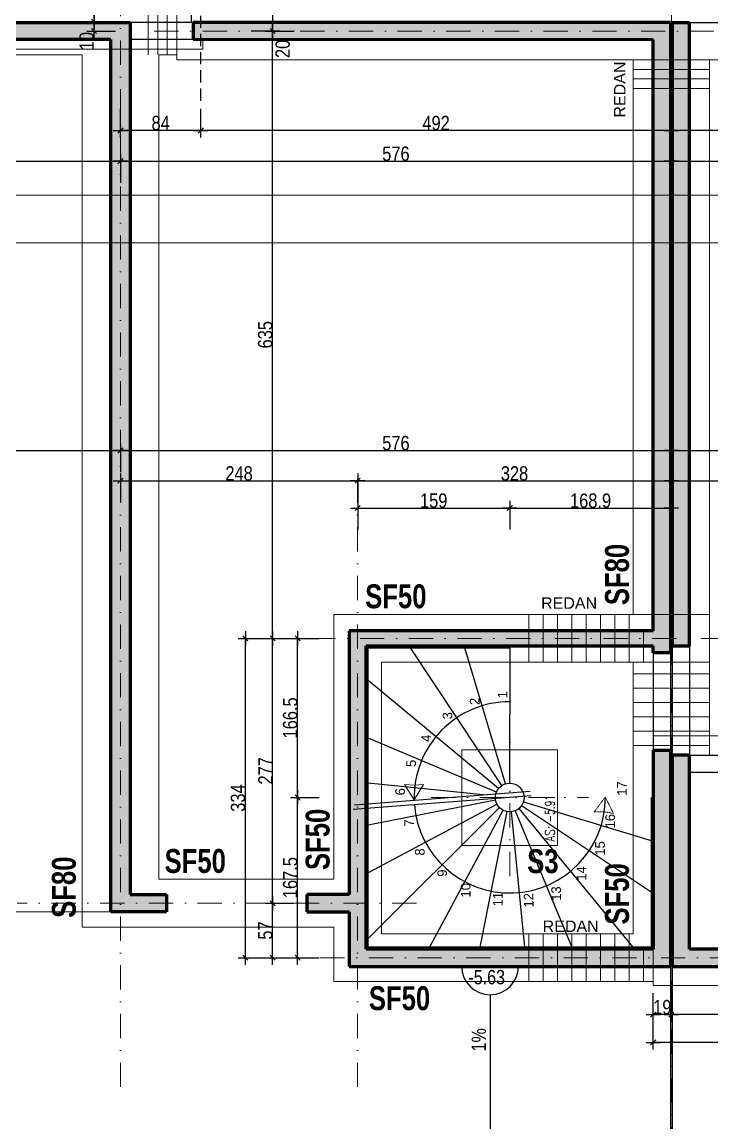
# Model space of a CAD drawing. Header units: centimetres. Extents: x 28113 to 82487, y -42944 to -12804.
# Drawn here: x 30176 to 30898, y -40167 to -39017 of the extents above; entities that cross this region are included whole.
import ezdxf
from ezdxf.enums import TextEntityAlignment as Align

# ---------------------------------------------------------------- set-up
doc = ezdxf.new("R2010")
doc.units = ezdxf.units.CM
doc.header["$LTSCALE"] = 0.5
for name, pattern in [('CACHEX2', [19.05, 12.7, -6.35]), ('Style de ligne -16', [0.192476, 0.123031, -0.069444]), ('TIRETPTX2', [50.8, 25.4, -12.7, 0, -12.7])]:
    doc.linetypes.add(name, pattern=pattern)
doc.layers.get('0').update_dxf_attribs({"linetype": 'CONTINUOUS'})
doc.layers.get('DEFPOINTS').update_dxf_attribs({"linetype": 'CONTINUOUS'})
for name, color, linetype, lineweight in [('01_Cad_1_', 5, 'CONTINUOUS', 9), ('01_murs_coup', 5, 'CONTINUOUS', 60), ('01_sem', 42, 'CONTINUOUS', 15), ('01_tram_axes', 2, 'TIRETPTX2', 9)]:
    doc.layers.add(name, color=color, linetype=linetype, lineweight=lineweight)
for name, color, linetype in [('01_cote_gen', 4, 'CONTINUOUS'), ('01_linteaux', 2, 'CONTINUOUS'), ('01_murs_sup', 2, 'CACHEX2'), ('01_poch_murs', 253, 'CONTINUOUS'), ('01_texte', 230, 'CONTINUOUS'), ('AA_COTES', 2, 'CONTINUOUS')]:
    doc.layers.add(name, color=color, linetype=linetype)
doc.styles.add('ARIAL', font='arial.ttf')
doc.styles.add('Century Gothic', font='GOTHIC.TTF')
doc.styles.add('impact', font='impact.ttf')
doc.styles.add('MATTE_TXT', font='arial.ttf')
doc.styles.add('SIMPLEX1', font='SIMPLEX.shx', dxfattribs={"width": 0.8, "height": 10})
doc.styles.add('STYLE2', font='ARIALN.TTF')
doc.dimstyles.new('JB50', dxfattribs={"dimscale": 0.1, "dimtxt": 150, "dimasz": 15, "dimexe": 0.1, "dimexo": 0.1, "dimgap": 0.09, "dimtad": 1, "dimdec": 1, "dimdsep": 46, "dimtxsty": 'STYLE2', "dimblk1": 'BOND_G', "dimblk2": 'BOND_D', "dimsah": 1, "dimcen": 1.5, "dimdle": 0.01, "dimse1": 1, "dimse2": 1, "dimclrd": 4, "dimclre": 2, "dimclrt": 6, "dimazin": 2, "dimtfac": 2.333333, "dimtdec": 1, "dimtix": 1, "dimtmove": 2, "dimatfit": 3, "dimldrblk": 'BOND_G', "dimfxl": 1, "dimtolj": 1, "dimtzin": 0, "dimarcsym": 0})

# ---------------------------------------------------------------- blocks, each defined once
blk = doc.blocks.new('Groupe-141-1')
at = {"color": 7, "linetype": 'Style de ligne -16', "lineweight": 13}
for p, q in [((14120.1, -46468.9), (14103, -46460.5)), ((14103, -46460.5), (14104.8, -46470.4)), ((14105, -46480.4), (14104.8, -46470.4)), ((14120.1, -46468.9), (14105, -46480.4))]:
    blk.add_line(p, q, dxfattribs=at)
blk = doc.blocks.new('Groupe-142-1')
at = {"color": 7, "linetype": 'Continuous', "lineweight": 13}
for p, q in [((14080, -46273.1), (14094, -46260.3)), ((14094, -46260.3), (14095.1, -46270.2)), ((14080, -46273.1), (14097.7, -46279.8)), ((14097.7, -46279.8), (14095.1, -46270.2))]:
    blk.add_line(p, q, dxfattribs=at)
blk = doc.blocks.new('BOND_G')
at = {"layer": 'AA_COTES', "color": 0}
for p, q in [((0, -5), (0, 15)), ((5, 0), (-5, 0)), ((1.77, 1.77), (-1.77, -1.77))]:
    blk.add_line(p, q, dxfattribs=at)
blk = doc.blocks.new('BOND_D')
at = {"layer": 'AA_COTES', "color": 0}
for p, q in [((5, 0), (-5, 0)), ((-1.77, -1.77), (1.77, 1.77)), ((0, 5), (0, -15))]:
    blk.add_line(p, q, dxfattribs=at)
blk = doc.blocks.new('*D3818')
at = {"layer": '01_cote_gen', "color": 4, "lineweight": -2, "ltscale": 2, "transparency": 16777216}
blk.add_line((30438.3, -39008.1), (30438.3, -39025.1), dxfattribs=at)
at = {"layer": 'DEFPOINTS', "color": 0, "ltscale": 2}
for p in [(30427.1, -39006.6), (30427.1, -39026.6), (30438.3, -39026.6)]:
    blk.add_point(p, dxfattribs=at)
at = {"layer": '01_cote_gen', "color": 4, "lineweight": -2, "ltscale": 2, "transparency": 16777216, "xscale": 1.5, "yscale": 1.5, "zscale": 1.5}
for name, p, rotation in [('BOND_G', (30438.3, -39006.6), 90), ('BOND_D', (30438.3, -39026.6), 270)]:
    blk.add_blockref(name, p, dxfattribs=dict(at, rotation=rotation))
at = {"layer": '01_cote_gen', "color": 6, "ltscale": 2, "transparency": 16777216, "insert": (30448.8, -39045.2), "char_height": 15, "attachment_point": 5, "rotation": 90, "style": 'STYLE2'}
blk.add_mtext('\\A1;20', dxfattribs=at)
blk = doc.blocks.new('*D4001')
at = {"layer": '01_cote_gen', "color": 4, "lineweight": -2, "ltscale": 2, "transparency": 16777216}
blk.add_line((29440.7, -39162.6), (30277.7, -39162.6), dxfattribs=at)
at = {"layer": 'DEFPOINTS', "color": 0, "ltscale": 2}
for p in [(29439.2, -39143.3), (30279.2, -39143.3), (30279.2, -39162.6)]:
    blk.add_point(p, dxfattribs=at)
at = {"layer": '01_cote_gen', "color": 4, "lineweight": -2, "ltscale": 2, "transparency": 16777216, "xscale": 1.5, "yscale": 1.5, "zscale": 1.5, "rotation": 180}
blk.add_blockref('BOND_G', (29439.2, -39162.6), dxfattribs=at)
at = {"layer": '01_cote_gen', "color": 4, "lineweight": -2, "ltscale": 2, "transparency": 16777216, "xscale": 1.5, "yscale": 1.5, "zscale": 1.5}
blk.add_blockref('BOND_D', (30279.2, -39162.6), dxfattribs=at)
at = {"layer": '01_cote_gen', "color": 6, "ltscale": 2, "transparency": 16777216, "insert": (29859.2, -39154.9), "char_height": 15, "attachment_point": 5, "style": 'STYLE2'}
blk.add_mtext('\\A1;840', dxfattribs=at)
blk = doc.blocks.new('*D4002')
at = {"layer": '01_cote_gen', "color": 4, "lineweight": -2, "ltscale": 2, "transparency": 16777216}
blk.add_line((30280.7, -39162.6), (30853.7, -39162.6), dxfattribs=at)
at = {"layer": 'DEFPOINTS', "color": 0, "ltscale": 2}
for p in [(30279.2, -39143.3), (30855.2, -39162.6), (30855.2, -39162.6)]:
    blk.add_point(p, dxfattribs=at)
at = {"layer": '01_cote_gen', "color": 4, "lineweight": -2, "ltscale": 2, "transparency": 16777216, "xscale": 1.5, "yscale": 1.5, "zscale": 1.5, "rotation": 180}
blk.add_blockref('BOND_G', (30279.2, -39162.6), dxfattribs=at)
at = {"layer": '01_cote_gen', "color": 4, "lineweight": -2, "ltscale": 2, "transparency": 16777216, "xscale": 1.5, "yscale": 1.5, "zscale": 1.5}
blk.add_blockref('BOND_D', (30855.2, -39162.6), dxfattribs=at)
at = {"layer": '01_cote_gen', "color": 6, "ltscale": 2, "transparency": 16777216, "insert": (30567.2, -39154.9), "char_height": 15, "attachment_point": 5, "style": 'STYLE2'}
blk.add_mtext('\\A1;576', dxfattribs=at)
blk = doc.blocks.new('*D4003')
at = {"layer": '01_cote_gen', "color": 4, "lineweight": -2, "ltscale": 2, "transparency": 16777216}
blk.add_line((30856.7, -39162.6), (31191.7, -39162.6), dxfattribs=at)
at = {"layer": 'DEFPOINTS', "color": 0, "ltscale": 2}
for p in [(31193.2, -39162.6), (31193.2, -39176.5), (30855.2, -39185.1)]:
    blk.add_point(p, dxfattribs=at)
at = {"layer": '01_cote_gen', "color": 4, "lineweight": -2, "ltscale": 2, "transparency": 16777216, "xscale": 1.5, "yscale": 1.5, "zscale": 1.5, "rotation": 180}
blk.add_blockref('BOND_G', (30855.2, -39162.6), dxfattribs=at)
at = {"layer": '01_cote_gen', "color": 4, "lineweight": -2, "ltscale": 2, "transparency": 16777216, "xscale": 1.5, "yscale": 1.5, "zscale": 1.5}
blk.add_blockref('BOND_D', (31193.2, -39162.6), dxfattribs=at)
at = {"layer": '01_cote_gen', "color": 6, "ltscale": 2, "transparency": 16777216, "insert": (31024.2, -39154.9), "char_height": 15, "attachment_point": 5, "style": 'STYLE2'}
blk.add_mtext('\\A1;338', dxfattribs=at)
blk = doc.blocks.new('*D4006')
at = {"layer": '01_cote_gen', "color": 4, "lineweight": -2, "ltscale": 2, "transparency": 16777216}
blk.add_line((31014.7, -39130.5), (30856.7, -39130.5), dxfattribs=at)
at = {"layer": 'DEFPOINTS', "color": 0, "ltscale": 2}
for p in [(30855.2, -38958.5), (31016.2, -39099.4), (30855.2, -39130.5)]:
    blk.add_point(p, dxfattribs=at)
at = {"layer": '01_cote_gen', "color": 4, "lineweight": -2, "ltscale": 2, "transparency": 16777216, "xscale": 1.5, "yscale": 1.5, "zscale": 1.5, "rotation": 180}
blk.add_blockref('BOND_D', (30855.2, -39130.5), dxfattribs=at)
at = {"layer": '01_cote_gen', "color": 4, "lineweight": -2, "ltscale": 2, "transparency": 16777216, "xscale": 1.5, "yscale": 1.5, "zscale": 1.5}
blk.add_blockref('BOND_G', (31016.2, -39130.5), dxfattribs=at)
at = {"layer": '01_cote_gen', "color": 6, "ltscale": 2, "transparency": 16777216, "insert": (30935.7, -39122.8), "char_height": 15, "attachment_point": 5, "style": 'STYLE2'}
blk.add_mtext('\\A1;161', dxfattribs=at)
blk = doc.blocks.new('*D4008')
at = {"layer": '01_cote_gen', "color": 4, "lineweight": -2, "ltscale": 2, "transparency": 16777216}
blk.add_line((30853.7, -39130.5), (30364.7, -39130.5), dxfattribs=at)
at = {"layer": 'DEFPOINTS', "color": 0, "ltscale": 2}
for p in [(30855.2, -38949.5), (30363.2, -39099.4), (30363.2, -39130.5)]:
    blk.add_point(p, dxfattribs=at)
at = {"layer": '01_cote_gen', "color": 4, "lineweight": -2, "ltscale": 2, "transparency": 16777216, "xscale": 1.5, "yscale": 1.5, "zscale": 1.5, "rotation": 180}
blk.add_blockref('BOND_D', (30363.2, -39130.5), dxfattribs=at)
at = {"layer": '01_cote_gen', "color": 4, "lineweight": -2, "ltscale": 2, "transparency": 16777216, "xscale": 1.5, "yscale": 1.5, "zscale": 1.5}
blk.add_blockref('BOND_G', (30855.2, -39130.5), dxfattribs=at)
at = {"layer": '01_cote_gen', "color": 6, "ltscale": 2, "transparency": 16777216, "insert": (30609.2, -39122.8), "char_height": 15, "attachment_point": 5, "style": 'STYLE2'}
blk.add_mtext('\\A1;492', dxfattribs=at)
blk = doc.blocks.new('*D4009')
at = {"layer": '01_cote_gen', "color": 4, "lineweight": -2, "ltscale": 2, "transparency": 16777216}
blk.add_line((30361.7, -39130.5), (30280.7, -39130.5), dxfattribs=at)
at = {"layer": 'DEFPOINTS', "color": 0, "ltscale": 2}
for p in [(30279.2, -39099.4), (30363.2, -39099.4), (30279.2, -39130.5)]:
    blk.add_point(p, dxfattribs=at)
at = {"layer": '01_cote_gen', "color": 4, "lineweight": -2, "ltscale": 2, "transparency": 16777216, "xscale": 1.5, "yscale": 1.5, "zscale": 1.5, "rotation": 180}
blk.add_blockref('BOND_D', (30279.2, -39130.5), dxfattribs=at)
at = {"layer": '01_cote_gen', "color": 4, "lineweight": -2, "ltscale": 2, "transparency": 16777216, "xscale": 1.5, "yscale": 1.5, "zscale": 1.5}
blk.add_blockref('BOND_G', (30363.2, -39130.5), dxfattribs=at)
at = {"layer": '01_cote_gen', "color": 6, "ltscale": 2, "transparency": 16777216, "insert": (30321.2, -39122.8), "char_height": 15, "attachment_point": 5, "style": 'STYLE2'}
blk.add_mtext('\\A1;84', dxfattribs=at)
blk = doc.blocks.new('*D4016')
at = {"layer": '01_cote_gen', "color": 4, "lineweight": -2, "ltscale": 2, "transparency": 16777216}
blk.add_line((30000.7, -39465.2), (30277.7, -39465.2), dxfattribs=at)
at = {"layer": 'DEFPOINTS', "color": 0, "ltscale": 2}
for p in [(30279.2, -39465.2), (29999.2, -39488.3), (30279.2, -39505.7)]:
    blk.add_point(p, dxfattribs=at)
at = {"layer": '01_cote_gen', "color": 4, "lineweight": -2, "ltscale": 2, "transparency": 16777216, "xscale": 1.5, "yscale": 1.5, "zscale": 1.5, "rotation": 180}
blk.add_blockref('BOND_G', (29999.2, -39465.2), dxfattribs=at)
at = {"layer": '01_cote_gen', "color": 4, "lineweight": -2, "ltscale": 2, "transparency": 16777216, "xscale": 1.5, "yscale": 1.5, "zscale": 1.5}
blk.add_blockref('BOND_D', (30279.2, -39465.2), dxfattribs=at)
at = {"layer": '01_cote_gen', "color": 6, "ltscale": 2, "transparency": 16777216, "insert": (30139.2, -39457.5), "char_height": 15, "attachment_point": 5, "style": 'STYLE2'}
blk.add_mtext('\\A1;280', dxfattribs=at)
blk = doc.blocks.new('*D4017')
at = {"layer": '01_cote_gen', "color": 4, "lineweight": -2, "ltscale": 2, "transparency": 16777216}
blk.add_line((30280.7, -39465.2), (30853.7, -39465.2), dxfattribs=at)
at = {"layer": 'DEFPOINTS', "color": 0, "ltscale": 2}
for p in [(30855.2, -38953), (30855.2, -39465.2), (30279.2, -39505.7)]:
    blk.add_point(p, dxfattribs=at)
at = {"layer": '01_cote_gen', "color": 4, "lineweight": -2, "ltscale": 2, "transparency": 16777216, "xscale": 1.5, "yscale": 1.5, "zscale": 1.5, "rotation": 180}
blk.add_blockref('BOND_G', (30279.2, -39465.2), dxfattribs=at)
at = {"layer": '01_cote_gen', "color": 4, "lineweight": -2, "ltscale": 2, "transparency": 16777216, "xscale": 1.5, "yscale": 1.5, "zscale": 1.5}
blk.add_blockref('BOND_D', (30855.2, -39465.2), dxfattribs=at)
at = {"layer": '01_cote_gen', "color": 6, "ltscale": 2, "transparency": 16777216, "insert": (30567.2, -39457.5), "char_height": 15, "attachment_point": 5, "style": 'STYLE2'}
blk.add_mtext('\\A1;576', dxfattribs=at)
blk = doc.blocks.new('*D4018')
at = {"layer": '01_cote_gen', "color": 4, "lineweight": -2, "ltscale": 2, "transparency": 16777216}
blk.add_line((30280.7, -39496.8), (30525.7, -39496.8), dxfattribs=at)
at = {"layer": 'DEFPOINTS', "color": 0, "ltscale": 2}
for p in [(30527.2, -39496.8), (30279.2, -39500.3), (30527.2, -39500.3)]:
    blk.add_point(p, dxfattribs=at)
at = {"layer": '01_cote_gen', "color": 4, "lineweight": -2, "ltscale": 2, "transparency": 16777216, "xscale": 1.5, "yscale": 1.5, "zscale": 1.5, "rotation": 180}
blk.add_blockref('BOND_G', (30279.2, -39496.8), dxfattribs=at)
at = {"layer": '01_cote_gen', "color": 4, "lineweight": -2, "ltscale": 2, "transparency": 16777216, "xscale": 1.5, "yscale": 1.5, "zscale": 1.5}
blk.add_blockref('BOND_D', (30527.2, -39496.8), dxfattribs=at)
at = {"layer": '01_cote_gen', "color": 6, "ltscale": 2, "transparency": 16777216, "insert": (30403.2, -39489.2), "char_height": 15, "attachment_point": 5, "style": 'STYLE2'}
blk.add_mtext('\\A1;248', dxfattribs=at)
blk = doc.blocks.new('*D4019')
at = {"layer": '01_cote_gen', "color": 4, "lineweight": -2, "ltscale": 2, "transparency": 16777216}
blk.add_line((30528.7, -39496.8), (30853.7, -39496.8), dxfattribs=at)
at = {"layer": 'DEFPOINTS', "color": 0, "ltscale": 2}
for p in [(30855.2, -38955.1), (30855.2, -39496.8), (30527.2, -39510.8)]:
    blk.add_point(p, dxfattribs=at)
at = {"layer": '01_cote_gen', "color": 4, "lineweight": -2, "ltscale": 2, "transparency": 16777216, "xscale": 1.5, "yscale": 1.5, "zscale": 1.5, "rotation": 180}
blk.add_blockref('BOND_G', (30527.2, -39496.8), dxfattribs=at)
at = {"layer": '01_cote_gen', "color": 4, "lineweight": -2, "ltscale": 2, "transparency": 16777216, "xscale": 1.5, "yscale": 1.5, "zscale": 1.5}
blk.add_blockref('BOND_D', (30855.2, -39496.8), dxfattribs=at)
at = {"layer": '01_cote_gen', "color": 6, "ltscale": 2, "transparency": 16777216, "insert": (30691.2, -39489.2), "char_height": 15, "attachment_point": 5, "style": 'STYLE2'}
blk.add_mtext('\\A1;328', dxfattribs=at)
blk = doc.blocks.new('*D4020')
at = {"layer": '01_cote_gen', "color": 4, "lineweight": -2, "ltscale": 2, "transparency": 16777216}
blk.add_line((30856.7, -39465.2), (31191.7, -39465.2), dxfattribs=at)
at = {"layer": 'DEFPOINTS', "color": 0, "ltscale": 2}
for p in [(30855.2, -38961.5), (31193.2, -39465.2), (31193.2, -39472.1)]:
    blk.add_point(p, dxfattribs=at)
at = {"layer": '01_cote_gen', "color": 4, "lineweight": -2, "ltscale": 2, "transparency": 16777216, "xscale": 1.5, "yscale": 1.5, "zscale": 1.5, "rotation": 180}
blk.add_blockref('BOND_G', (30855.2, -39465.2), dxfattribs=at)
at = {"layer": '01_cote_gen', "color": 4, "lineweight": -2, "ltscale": 2, "transparency": 16777216, "xscale": 1.5, "yscale": 1.5, "zscale": 1.5}
blk.add_blockref('BOND_D', (31193.2, -39465.2), dxfattribs=at)
at = {"layer": '01_cote_gen', "color": 6, "ltscale": 2, "transparency": 16777216, "insert": (31024.2, -39457.5), "char_height": 15, "attachment_point": 5, "style": 'STYLE2'}
blk.add_mtext('\\A1;338', dxfattribs=at)
blk = doc.blocks.new('*D4021')
at = {"layer": '01_cote_gen', "color": 4, "lineweight": -2, "ltscale": 2, "transparency": 16777216}
blk.add_line((30856.7, -39496.8), (31046.7, -39496.8), dxfattribs=at)
at = {"layer": 'DEFPOINTS', "color": 0, "ltscale": 2}
for p in [(30855.2, -38976.6), (31048.2, -39496.8), (31048.2, -39502.7)]:
    blk.add_point(p, dxfattribs=at)
at = {"layer": '01_cote_gen', "color": 4, "lineweight": -2, "ltscale": 2, "transparency": 16777216, "xscale": 1.5, "yscale": 1.5, "zscale": 1.5, "rotation": 180}
blk.add_blockref('BOND_G', (30855.2, -39496.8), dxfattribs=at)
at = {"layer": '01_cote_gen', "color": 4, "lineweight": -2, "ltscale": 2, "transparency": 16777216, "xscale": 1.5, "yscale": 1.5, "zscale": 1.5}
blk.add_blockref('BOND_D', (31048.2, -39496.8), dxfattribs=at)
at = {"layer": '01_cote_gen', "color": 6, "ltscale": 2, "transparency": 16777216, "insert": (30951.7, -39489.2), "char_height": 15, "attachment_point": 5, "style": 'STYLE2'}
blk.add_mtext('\\A1;193', dxfattribs=at)
blk = doc.blocks.new('*D4067')
at = {"layer": '01_cote_gen', "color": 4, "lineweight": -2, "ltscale": 2, "transparency": 16777216}
blk.add_line((30251.6, -39025.1), (30251.6, -39018.1), dxfattribs=at)
at = {"layer": 'DEFPOINTS', "color": 0, "ltscale": 2}
for p in [(30251.6, -39016.6), (30262.1, -39016.6), (30254.6, -39026.6)]:
    blk.add_point(p, dxfattribs=at)
at = {"layer": '01_cote_gen', "color": 4, "lineweight": -2, "ltscale": 2, "transparency": 16777216, "xscale": 1.5, "yscale": 1.5, "zscale": 1.5}
for name, p, rotation in [('BOND_D', (30251.6, -39016.6), 90), ('BOND_G', (30251.6, -39026.6), 270)]:
    blk.add_blockref(name, p, dxfattribs=dict(at, rotation=rotation))
at = {"layer": '01_cote_gen', "color": 6, "ltscale": 2, "transparency": 16777216, "insert": (30243.9, -39037.1), "char_height": 15, "attachment_point": 5, "rotation": 90, "style": 'STYLE2'}
blk.add_mtext('\\A1;10', dxfattribs=at)
blk = doc.blocks.new('*D4068')
at = {"layer": '01_cote_gen', "color": 4, "lineweight": -2, "ltscale": 2, "transparency": 16777216}
blk.add_line((30251.6, -39015.1), (30251.6, -39008.1), dxfattribs=at)
at = {"layer": 'DEFPOINTS', "color": 0, "ltscale": 2}
for p in [(30251.6, -39006.6), (30259.1, -39006.6), (30259.1, -39016.6)]:
    blk.add_point(p, dxfattribs=at)
at = {"layer": '01_cote_gen', "color": 4, "lineweight": -2, "ltscale": 2, "transparency": 16777216, "xscale": 1.5, "yscale": 1.5, "zscale": 1.5}
for name, p, rotation in [('BOND_D', (30251.6, -39006.6), 90), ('BOND_G', (30251.6, -39016.6), 270)]:
    blk.add_blockref(name, p, dxfattribs=dict(at, rotation=rotation))
at = {"layer": '01_cote_gen', "color": 6, "ltscale": 2, "transparency": 16777216, "insert": (30243.9, -38990.1), "char_height": 15, "attachment_point": 5, "rotation": 90, "style": 'STYLE2'}
blk.add_mtext('\\A1;10', dxfattribs=at)
blk = doc.blocks.new('*D4069')
at = {"layer": '01_cote_gen', "color": 4, "lineweight": -2, "ltscale": 2, "transparency": 16777216}
blk.add_line((30438.3, -39660.1), (30438.3, -39028.1), dxfattribs=at)
at = {"layer": 'DEFPOINTS', "color": 0, "ltscale": 2}
for p in [(30438.3, -39026.6), (30480.7, -39026.6), (30430.2, -39661.6)]:
    blk.add_point(p, dxfattribs=at)
at = {"layer": '01_cote_gen', "color": 4, "lineweight": -2, "ltscale": 2, "transparency": 16777216, "xscale": 1.5, "yscale": 1.5, "zscale": 1.5}
for name, p, rotation in [('BOND_D', (30438.3, -39026.6), 90), ('BOND_G', (30438.3, -39661.6), 270)]:
    blk.add_blockref(name, p, dxfattribs=dict(at, rotation=rotation))
at = {"layer": '01_cote_gen', "color": 6, "ltscale": 2, "transparency": 16777216, "insert": (30430.6, -39344.1), "char_height": 15, "attachment_point": 5, "rotation": 90, "style": 'STYLE2'}
blk.add_mtext('\\A1;635', dxfattribs=at)
blk = doc.blocks.new('*D4070')
at = {"layer": '01_cote_gen', "color": 4, "lineweight": -2, "ltscale": 2, "transparency": 16777216}
blk.add_line((30438.3, -39994.1), (30438.3, -39940.1), dxfattribs=at)
at = {"layer": 'DEFPOINTS', "color": 0, "ltscale": 2}
for p in [(30438.3, -39938.6), (30449.5, -39938.6), (30449.5, -39995.6)]:
    blk.add_point(p, dxfattribs=at)
at = {"layer": '01_cote_gen', "color": 4, "lineweight": -2, "ltscale": 2, "transparency": 16777216, "xscale": 1.5, "yscale": 1.5, "zscale": 1.5}
for name, p, rotation in [('BOND_D', (30438.3, -39938.6), 90), ('BOND_G', (30438.3, -39995.6), 270)]:
    blk.add_blockref(name, p, dxfattribs=dict(at, rotation=rotation))
at = {"layer": '01_cote_gen', "color": 6, "ltscale": 2, "transparency": 16777216, "insert": (30430.7, -39967.1), "char_height": 15, "attachment_point": 5, "rotation": 90, "style": 'STYLE2'}
blk.add_mtext('\\A1;57', dxfattribs=at)
blk = doc.blocks.new('*D4071')
at = {"layer": '01_cote_gen', "color": 4, "lineweight": -2, "ltscale": 2, "transparency": 16777216}
blk.add_line((30438.3, -39937.1), (30438.3, -39663.1), dxfattribs=at)
at = {"layer": 'DEFPOINTS', "color": 0, "ltscale": 2}
for p in [(30438.3, -39661.6), (30460.8, -39661.6), (30460.8, -39938.6)]:
    blk.add_point(p, dxfattribs=at)
at = {"layer": '01_cote_gen', "color": 4, "lineweight": -2, "ltscale": 2, "transparency": 16777216, "xscale": 1.5, "yscale": 1.5, "zscale": 1.5}
for name, p, rotation in [('BOND_D', (30438.3, -39661.6), 90), ('BOND_G', (30438.3, -39938.6), 270)]:
    blk.add_blockref(name, p, dxfattribs=dict(at, rotation=rotation))
at = {"layer": '01_cote_gen', "color": 6, "ltscale": 2, "transparency": 16777216, "insert": (30430.8, -39800.1), "char_height": 15, "attachment_point": 5, "rotation": 90, "style": 'STYLE2'}
blk.add_mtext('\\A1;277', dxfattribs=at)
blk = doc.blocks.new('*D4072')
at = {"layer": '01_cote_gen', "color": 4, "lineweight": -2, "ltscale": 2, "transparency": 16777216}
blk.add_line((30409.8, -39994.1), (30409.8, -39663.1), dxfattribs=at)
at = {"layer": 'DEFPOINTS', "color": 0, "ltscale": 2}
for p in [(30409.8, -39661.6), (30445.8, -39661.6), (30460.8, -39995.6)]:
    blk.add_point(p, dxfattribs=at)
at = {"layer": '01_cote_gen', "color": 4, "lineweight": -2, "ltscale": 2, "transparency": 16777216, "xscale": 1.5, "yscale": 1.5, "zscale": 1.5}
for name, p, rotation in [('BOND_D', (30409.8, -39661.6), 90), ('BOND_G', (30409.8, -39995.6), 270)]:
    blk.add_blockref(name, p, dxfattribs=dict(at, rotation=rotation))
at = {"layer": '01_cote_gen', "color": 6, "ltscale": 2, "transparency": 16777216, "insert": (30402.1, -39828.6), "char_height": 15, "attachment_point": 5, "rotation": 90, "style": 'STYLE2'}
blk.add_mtext('\\A1;334', dxfattribs=at)
blk = doc.blocks.new('*D4074')
at = {"layer": '01_cote_gen', "color": 4, "lineweight": -2, "ltscale": 2, "transparency": 16777216}
blk.add_line((31046.7, -40055), (30856.7, -40055), dxfattribs=at)
at = {"layer": 'DEFPOINTS', "color": 0, "ltscale": 2}
for p in [(30855.2, -38917), (31048.2, -40011.5), (30855.2, -40055)]:
    blk.add_point(p, dxfattribs=at)
at = {"layer": '01_cote_gen', "color": 4, "lineweight": -2, "ltscale": 2, "transparency": 16777216, "xscale": 1.5, "yscale": 1.5, "zscale": 1.5, "rotation": 180}
blk.add_blockref('BOND_D', (30855.2, -40055), dxfattribs=at)
at = {"layer": '01_cote_gen', "color": 4, "lineweight": -2, "ltscale": 2, "transparency": 16777216, "xscale": 1.5, "yscale": 1.5, "zscale": 1.5}
blk.add_blockref('BOND_G', (31048.2, -40055), dxfattribs=at)
at = {"layer": '01_cote_gen', "color": 6, "ltscale": 2, "transparency": 16777216, "insert": (30951.7, -40047.3), "char_height": 15, "attachment_point": 5, "style": 'STYLE2'}
blk.add_mtext('\\A1;193', dxfattribs=at)
blk = doc.blocks.new('*D4075')
at = {"layer": '01_cote_gen', "color": 4, "lineweight": -2, "ltscale": 2, "transparency": 16777216}
blk.add_line((30853.7, -40055), (30837.7, -40055), dxfattribs=at)
at = {"layer": 'DEFPOINTS', "color": 0, "ltscale": 2}
for p in [(30836.2, -40016.2), (30855.2, -40035), (30836.2, -40055)]:
    blk.add_point(p, dxfattribs=at)
at = {"layer": '01_cote_gen', "color": 4, "lineweight": -2, "ltscale": 2, "transparency": 16777216, "xscale": 1.5, "yscale": 1.5, "zscale": 1.5, "rotation": 180}
blk.add_blockref('BOND_D', (30836.2, -40055), dxfattribs=at)
at = {"layer": '01_cote_gen', "color": 4, "lineweight": -2, "ltscale": 2, "transparency": 16777216, "xscale": 1.5, "yscale": 1.5, "zscale": 1.5}
blk.add_blockref('BOND_G', (30855.2, -40055), dxfattribs=at)
at = {"layer": '01_cote_gen', "color": 6, "ltscale": 2, "transparency": 16777216, "insert": (30845.7, -40047.3), "char_height": 15, "attachment_point": 5, "style": 'STYLE2'}
blk.add_mtext('\\A1;19', dxfattribs=at)
blk = doc.blocks.new('*D4076')
at = {"layer": '01_cote_gen', "color": 4, "lineweight": -2, "ltscale": 2, "transparency": 16777216}
blk.add_line((31075.7, -40084.1), (30837.7, -40084.1), dxfattribs=at)
at = {"layer": 'DEFPOINTS', "color": 0, "ltscale": 2}
for p in [(31077.2, -40012.5), (30836.2, -40062.5), (30836.2, -40084.1)]:
    blk.add_point(p, dxfattribs=at)
at = {"layer": '01_cote_gen', "color": 4, "lineweight": -2, "ltscale": 2, "transparency": 16777216, "xscale": 1.5, "yscale": 1.5, "zscale": 1.5, "rotation": 180}
blk.add_blockref('BOND_D', (30836.2, -40084.1), dxfattribs=at)
at = {"layer": '01_cote_gen', "color": 4, "lineweight": -2, "ltscale": 2, "transparency": 16777216, "xscale": 1.5, "yscale": 1.5, "zscale": 1.5}
blk.add_blockref('BOND_G', (31077.2, -40084.1), dxfattribs=at)
at = {"layer": '01_cote_gen', "color": 6, "ltscale": 2, "transparency": 16777216, "insert": (30956.7, -40076.5), "char_height": 15, "attachment_point": 5, "style": 'STYLE2'}
blk.add_mtext('\\A1;241', dxfattribs=at)
blk = doc.blocks.new('*D4133')
at = {"layer": '01_cote_gen', "color": 4, "lineweight": -2, "ltscale": 2, "transparency": 16777216}
blk.add_line((30528.7, -39525.4), (30684.7, -39525.4), dxfattribs=at)
at = {"layer": 'DEFPOINTS', "color": 0, "ltscale": 2}
for p in [(30686.2, -39525.4), (30527.2, -39809.5), (30686.2, -39829.8)]:
    blk.add_point(p, dxfattribs=at)
at = {"layer": '01_cote_gen', "color": 4, "lineweight": -2, "ltscale": 2, "transparency": 16777216, "xscale": 1.5, "yscale": 1.5, "zscale": 1.5, "rotation": 180}
blk.add_blockref('BOND_G', (30527.2, -39525.4), dxfattribs=at)
at = {"layer": '01_cote_gen', "color": 4, "lineweight": -2, "ltscale": 2, "transparency": 16777216, "xscale": 1.5, "yscale": 1.5, "zscale": 1.5}
blk.add_blockref('BOND_D', (30686.2, -39525.4), dxfattribs=at)
at = {"layer": '01_cote_gen', "color": 6, "ltscale": 2, "transparency": 16777216, "insert": (30606.7, -39517.7), "char_height": 15, "attachment_point": 5, "style": 'STYLE2'}
blk.add_mtext('\\A1;159', dxfattribs=at)
blk = doc.blocks.new('*D4134')
at = {"layer": '01_cote_gen', "color": 4, "lineweight": -2, "ltscale": 2, "transparency": 16777216}
blk.add_line((30687.8, -39525.4), (30853.7, -39525.4), dxfattribs=at)
at = {"layer": 'DEFPOINTS', "color": 0, "ltscale": 2}
for p in [(30686.3, -39532.9), (30855.2, -39525.4), (30855.2, -39561.5)]:
    blk.add_point(p, dxfattribs=at)
at = {"layer": '01_cote_gen', "color": 4, "lineweight": -2, "ltscale": 2, "transparency": 16777216, "xscale": 1.5, "yscale": 1.5, "zscale": 1.5, "rotation": 180}
blk.add_blockref('BOND_G', (30686.3, -39525.4), dxfattribs=at)
at = {"layer": '01_cote_gen', "color": 4, "lineweight": -2, "ltscale": 2, "transparency": 16777216, "xscale": 1.5, "yscale": 1.5, "zscale": 1.5}
blk.add_blockref('BOND_D', (30855.2, -39525.4), dxfattribs=at)
at = {"layer": '01_cote_gen', "color": 6, "ltscale": 2, "transparency": 16777216, "insert": (30770.7, -39517.7), "char_height": 15, "attachment_point": 5, "style": 'STYLE2'}
blk.add_mtext('\\A1;168.9', dxfattribs=at)
blk = doc.blocks.new('*D4135')
at = {"layer": '01_cote_gen', "color": 4, "lineweight": -2, "ltscale": 2, "transparency": 16777216}
blk.add_line((30464.4, -39994.1), (30464.4, -39829.5), dxfattribs=at)
at = {"layer": 'DEFPOINTS', "color": 0, "ltscale": 2}
for p in [(30464.4, -39828), (30716.8, -39828), (30489.8, -39995.6)]:
    blk.add_point(p, dxfattribs=at)
at = {"layer": '01_cote_gen', "color": 4, "lineweight": -2, "ltscale": 2, "transparency": 16777216, "xscale": 1.5, "yscale": 1.5, "zscale": 1.5}
for name, p, rotation in [('BOND_D', (30464.4, -39828), 90), ('BOND_G', (30464.4, -39995.6), 270)]:
    blk.add_blockref(name, p, dxfattribs=dict(at, rotation=rotation))
at = {"layer": '01_cote_gen', "color": 6, "ltscale": 2, "transparency": 16777216, "insert": (30456.7, -39911.8), "char_height": 15, "attachment_point": 5, "rotation": 90, "style": 'STYLE2'}
blk.add_mtext('\\A1;167.5', dxfattribs=at)
blk = doc.blocks.new('*D4136')
at = {"layer": '01_cote_gen', "color": 4, "lineweight": -2, "ltscale": 2, "transparency": 16777216}
blk.add_line((30464.4, -39826.5), (30464.4, -39663.1), dxfattribs=at)
at = {"layer": 'DEFPOINTS', "color": 0, "ltscale": 2}
for p in [(30464.4, -39661.6), (30489.8, -39661.6), (30471.9, -39828)]:
    blk.add_point(p, dxfattribs=at)
at = {"layer": '01_cote_gen', "color": 4, "lineweight": -2, "ltscale": 2, "transparency": 16777216, "xscale": 1.5, "yscale": 1.5, "zscale": 1.5}
for name, p, rotation in [('BOND_D', (30464.4, -39661.6), 90), ('BOND_G', (30464.4, -39828), 270)]:
    blk.add_blockref(name, p, dxfattribs=dict(at, rotation=rotation))
at = {"layer": '01_cote_gen', "color": 6, "ltscale": 2, "transparency": 16777216, "insert": (30456.7, -39744.8), "char_height": 15, "attachment_point": 5, "rotation": 90, "style": 'STYLE2'}
blk.add_mtext('\\A1;166.5', dxfattribs=at)

msp = doc.modelspace()

# ---------------------------------------------------------------- hatches: boundary and pattern name
at = {"layer": '01_poch_murs', "ltscale": 2}
h = msp.add_hatch(color=256, dxfattribs=at)
h.dxf.hatch_style = 1
h.paths.add_polyline_path([(30854.176, -40504.6), (30836.176, -40504.6), (30836.176, -41213.6), (29961.17, -41213.6), (29961.17, -40504.6), (29941.17, -40504.6), (29941.17, -41213.6), (29925.215, -41213.6), (29425.024, -41747.36), (28531.405, -41906.812), (28535.796, -41931.423), (29437.589, -41770.513), (29940.735, -41233.6), (30854.176, -41233.6)])
h.paths.add_polyline_path([(29404.172, -41038.392), (29404.172, -41024.56), (29379.172, -41024.56), (29379.172, -41028.509), (29161.162, -41261.15), (28890.174, -41309.503), (28890.174, -40524.54), (29449.166, -40524.54), (29449.166, -40504.54), (28966.174, -40504.539), (28966.174, -40190.532), (29106.171, -40190.532), (29106.171, -40364.54), (29449.166, -40364.54), (29449.166, -40274.537), (29429.166, -40274.537), (29429.166, -40346.54), (29126.171, -40346.54), (29126.171, -40127.54), (29429.166, -40127.54), (29429.166, -40174.54), (29449.166, -40174.54), (29449.166, -40102.54), (29429.166, -40102.54), (29429.166, -40109.54), (29126.171, -40109.54), (29126.171, -39673.535), (29429.166, -39673.535), (29429.166, -40000.543), (29449.166, -40000.543), (29449.166, -39035.54), (30269.166, -39035.54), (30269.166, -39947.587), (30327.162, -39947.587), (30327.162, -39929.587), (30289.166, -39929.587), (30289.166, -39017.54), (29449.166, -39017.54), (29449.166, -38947.54), (29463.164, -38947.54), (29463.164, -38929.54), (29429.166, -38929.54), (29429.166, -39653.535), (29106.171, -39653.535), (29106.171, -40170.532), (28946.174, -40170.532), (28946.174, -40504.54), (28870.174, -40504.54), (28870.174, -41313.072), (28439.184, -41389.975), (28443.575, -41414.586), (29173.727, -41284.303)])
h = msp.add_hatch(color=256, dxfattribs=at)
h.dxf.hatch_style = 1
h.paths.add_polyline_path([(33753.129, -39017.616), (31184.16, -39017.616), (31184.16, -39575.613), (31039.167, -39575.613), (31039.167, -39600.61), (31057.167, -39600.61), (31057.167, -39593.613), (31184.16, -39593.613), (31184.16, -39929.602), (31177.162, -39929.602), (31177.162, -39947.602), (31202.133, -39947.602), (31202.133, -39035.616), (33563.133, -39035.616), (33563.133, -40135.58), (33583.133, -40135.58), (33583.133, -39035.616), (33733.129, -39035.616), (33733.129, -40362.58), (33563.133, -40362.58), (33563.133, -41213.6), (31224.17, -41213.6), (31224.17, -40504.6), (31204.17, -40504.6), (31204.17, -41213.6), (30874.176, -41213.6), (30874.176, -40504.6), (30856.176, -40504.6), (30856.176, -41233.6), (33583.133, -41233.6), (33583.133, -40382.58), (33753.129, -40382.58)])
h.paths.add_polyline_path([(31572.133, -39653.62), (31552.133, -39653.62), (31552.133, -39947.622), (31572.133, -39947.622)], flags=17)
h.paths.add_polyline_path([(31855.133, -39653.62), (31835.133, -39653.62), (31835.133, -39947.622), (31855.133, -39947.622)], flags=17)
h.paths.add_polyline_path([(32145.133, -39653.62), (32125.133, -39653.62), (32125.133, -39947.622), (32145.133, -39947.622)], flags=17)
h.paths.add_polyline_path([(32435.133, -39653.62), (32415.133, -39653.62), (32415.133, -39947.622), (32435.133, -39947.622)], flags=17)
h.paths.add_polyline_path([(32719.133, -39653.62), (32699.133, -39653.62), (32699.133, -39947.622), (32719.133, -39947.622)], flags=17)
h.paths.add_polyline_path([(33009.133, -39653.62), (32989.133, -39653.62), (32989.133, -39947.622), (33009.133, -39947.622)], flags=17)
h.paths.add_polyline_path([(33293.133, -39653.62), (33273.133, -39653.62), (33273.133, -39947.622), (33293.133, -39947.622)], flags=17)
h.paths.add_polyline_path([(30874.162, -39017.616), (30856.162, -39017.616), (30856.162, -39669.587), (30874.162, -39669.587)])
h.paths.add_polyline_path([(31057.167, -39702.607), (31039.167, -39702.607), (31039.167, -39986.596), (30874.167, -39986.597), (30874.167, -39783.597), (30856.166, -39783.597), (30856.167, -40004.594), (31057.167, -40004.596), (31057.167, -39947.602), (31076.755, -39947.602), (31076.755, -39929.602), (31057.167, -39929.602)])
h.paths.add_polyline_path([(30854.148, -39017.616), (30355.166, -39017.543), (30355.166, -39035.543), (30836.162, -39035.613), (30836.162, -39653.586), (30518.163, -39653.586), (30518.163, -39929.587), (30474.163, -39929.587), (30474.163, -39947.587), (30518.163, -39947.587), (30518.163, -40004.594), (30854.162, -40004.594), (30854.162, -39778.587), (30836.162, -39778.587), (30836.164, -39986.594), (30536.113, -39986.594), (30536.183, -39669.589), (30836.163, -39669.587), (30836.162, -39676.59), (30854.162, -39676.589)])

# ---------------------------------------------------------------- linework, layer by layer
at = {"layer": '01_Cad_1_', "color": 2}
msp.add_line((34022.592, -39198.151), (29182.592, -39198.151), dxfattribs=at)
at = {"layer": '01_Cad_1_'}
msp.add_line((34365.224, -39248.151), (29132.592, -39248.151), dxfattribs=at)
at = {"layer": '01_linteaux'}
for p, q in [((30353.166, -38947.54), (30353.166, -39017.543)), ((30355.166, -39017.543), (30289.166, -39017.543)), ((30355.166, -39017.543), (30353.166, -39017.543)), ((30874.162, -39017.616), (31184.16, -39017.616)), ((30355.166, -39035.543), (30289.166, -39035.543)), ((30538.113, -39984.594), (30538.183, -39671.589)), ((30538.183, -39671.589), (30686.791, -39671.588)), ((30677.875, -39815.568), (30582.519, -39671.589)), ((30681.853, -39813.682), (30639.401, -39671.588)), ((30686.213, -39812.737), (30686.797, -39669.599)), ((30856.162, -39669.587), (30856.166, -39783.597)), ((30874.162, -39669.587), (30874.162, -39783.597)), ((30836.162, -39676.59), (30836.162, -39778.587)), ((30854.162, -39676.589), (30854.162, -39778.587)), ((30674.62, -39818.525), (30538.175, -39705.677)), ((30672.35, -39822.288), (30538.162, -39766.085)), ((30874.167, -39783.597), (31039.167, -39783.597)), ((30874.167, -39801.597), (31039.167, -39801.597)), ((30524.016, -39835.672), (30707.586, -39821.365)), ((30658.397, -39825.25), (30538.151, -39812.919)), ((30522.456, -39840.315), (30708.67, -39825.798)), ((30671.443, -39830.945), (30538.142, -39856.977)), ((30700.517, -39832.399), (30834.163, -39872.987)), ((30834.163, -39827.848), (30834.164, -39984.594)), ((30675.537, -39838.638), (30538.115, -39975.447)), ((30672.919, -39835.095), (30538.131, -39906.639)), ((30678.926, -39841.537), (30602.183, -39984.594)), ((30683.216, -39842.758), (30654.877, -39984.594)), ((30687.616, -39842.979), (30701.533, -39984.594)), ((30691.89, -39841.913), (30751.033, -39984.594)), ((30695.67, -39839.651), (30814.734, -39984.594)), ((30699.16, -39836.743), (30834.163, -39926.763)), ((30834.164, -39984.594), (30538.113, -39984.594)), ((30854.162, -40004.594), (30854.162, -40504.6)), ((30856.167, -40004.594), (30856.176, -40504.6))]:
    msp.add_line(p, q, dxfattribs=at)
msp.add_circle((30686.161, -39828.05), 15, dxfattribs=at)
for start, end in [(89.805913, 181.663318), (184.245831, 0.000747)]:
    msp.add_arc((30686.261, -39827.85), 100, start, end, dxfattribs=at)
at = {"layer": '01_murs_coup'}
for p, q in [((29449.166, -39017.54), (30289.166, -39017.54)), ((30289.166, -39017.54), (30289.166, -39929.587)), ((30355.166, -39017.543), (30355.166, -39035.543)), ((30854.148, -39017.616), (30355.166, -39017.543)), ((30854.148, -39017.616), (30854.162, -39676.589)), ((30856.162, -39017.616), (30856.162, -39669.587)), ((30856.162, -39017.616), (30874.162, -39017.616)), ((30874.162, -39669.587), (30874.162, -39017.616)), ((30269.166, -39035.54), (29449.166, -39035.54)), ((30269.166, -39947.587), (30269.166, -39035.54)), ((30836.162, -39035.613), (30355.166, -39035.543)), ((30836.162, -39653.586), (30836.162, -39035.613)), ((30836.162, -39653.586), (30518.163, -39653.586)), ((30518.163, -39653.586), (30518.163, -39929.587)), ((30536.113, -39986.594), (30536.183, -39669.589)), ((30536.183, -39669.589), (30836.163, -39669.587)), ((30836.162, -39676.59), (30836.163, -39669.587)), ((30856.162, -39669.587), (30874.162, -39669.587)), ((30854.162, -39676.589), (30836.162, -39676.59)), ((30836.162, -39778.587), (30836.164, -39986.594)), ((30836.162, -39778.587), (30854.162, -39778.587)), ((30854.162, -39778.587), (30854.162, -40004.594)), ((30856.166, -39783.597), (30856.167, -40004.594)), ((30874.167, -39783.597), (30856.166, -39783.597)), ((30874.167, -39986.597), (30874.167, -39783.597)), ((30289.166, -39929.587), (30327.162, -39929.587)), ((30327.162, -39929.587), (30327.162, -39947.587)), ((30518.163, -39929.587), (30474.163, -39929.587)), ((30474.163, -39929.587), (30474.163, -39947.587)), ((30327.162, -39947.587), (30269.166, -39947.587)), ((30474.163, -39947.587), (30518.163, -39947.587)), ((30518.163, -39947.587), (30518.163, -40004.594)), ((30836.164, -39986.594), (30536.113, -39986.594)), ((31039.167, -39986.596), (30874.167, -39986.597)), ((30518.163, -40004.594), (30854.164, -40004.594)), ((30856.167, -40004.594), (31057.167, -40004.596))]:
    msp.add_line(p, q, dxfattribs=at)
at = {"layer": '01_murs_sup', "ltscale": 2}
msp.add_line((30363.166, -39099.364), (30363.166, -37619.548), dxfattribs=at)
at = {"layer": '01_sem', "ltscale": 2}
for p, q in [((30308.166, -39001.54), (30308.166, -39051.54)), ((30318.166, -39001.54), (30318.166, -39051.54)), ((30328.166, -39001.54), (30328.166, -39051.54)), ((30338.166, -39001.54), (30338.166, -39051.54)), ((30365.166, -39035.544), (30365.166, -39045.54)), ((30365.166, -39045.54), (29459.166, -39045.54)), ((30239.166, -39051.54), (29464.166, -39051.54)), ((30239.166, -39963.587), (30239.166, -39051.54)), ((30338.166, -39051.54), (30319.166, -39051.54)), ((30319.166, -39913.587), (30319.166, -39051.54)), ((30338.166, -39056.616), (30338.166, -39051.54)), ((30338.166, -39056.616), (30815.176, -39056.616)), ((30815.176, -39636.586), (30815.176, -39056.616)), ((30815.176, -39056.616), (30895.176, -39056.616)), ((30895.176, -39056.616), (31168.166, -39056.616)), ((30895.176, -39783.597), (30895.176, -39056.616)), ((30815.176, -39066.616), (30895.176, -39066.616)), ((30815.176, -39076.616), (30895.176, -39076.616)), ((30815.176, -39086.616), (30895.176, -39086.616)), ((30815.176, -39636.586), (30502.164, -39636.586)), ((30502.164, -39913.587), (30502.164, -39636.586)), ((30706.164, -39636.586), (30706.164, -39686.586)), ((30721.164, -39636.586), (30721.164, -39686.586)), ((30736.164, -39636.586), (30736.164, -39686.586)), ((30751.164, -39636.586), (30751.164, -39686.586)), ((30766.164, -39636.586), (30766.164, -39686.586)), ((30781.164, -39636.586), (30781.164, -39686.586)), ((30796.164, -39636.586), (30796.164, -39686.586)), ((30811.164, -39636.586), (30811.164, -39686.586)), ((30815.176, -39636.586), (30895.176, -39636.586)), ((30826.164, -39652.586), (30826.164, -39686.586)), ((30552.164, -39970.594), (30552.164, -39686.586)), ((30815.176, -39686.586), (30552.164, -39686.586)), ((30815.176, -39970.594), (30815.176, -39686.586)), ((30815.176, -39686.586), (30895.176, -39686.586)), ((30895.176, -39698.597), (30815.176, -39698.597)), ((30895.176, -39713.597), (30815.176, -39713.597)), ((30895.176, -39728.597), (30815.176, -39728.597)), ((30895.176, -39743.597), (30815.176, -39743.597)), ((30895.176, -39758.597), (30815.176, -39758.597)), ((30836.162, -39763.597), (31077.167, -39763.597)), ((30895.176, -39773.597), (30815.176, -39773.597)), ((30636.161, -39778.05), (30736.161, -39778.05)), ((30636.161, -39878.05), (30636.161, -39778.05)), ((30736.161, -39878.05), (30736.161, -39778.05)), ((30636.161, -39878.05), (30736.161, -39878.05)), ((30502.164, -39913.587), (30319.166, -39913.587)), ((30269.166, -39947.587), (30009.166, -39947.587)), ((30502.164, -39963.587), (30239.166, -39963.587)), ((30502.164, -40020.594), (30502.164, -39963.587)), ((30815.176, -39970.594), (30552.164, -39970.594)), ((30706.164, -39970.594), (30706.164, -40020.594)), ((30721.164, -39970.594), (30721.164, -40020.594)), ((30736.164, -39970.594), (30736.164, -40020.594)), ((30751.164, -39970.594), (30751.164, -40020.594)), ((30766.164, -39970.594), (30766.164, -40020.594)), ((30781.164, -39970.594), (30781.164, -40020.594)), ((30796.164, -39970.594), (30796.164, -40020.594)), ((30811.164, -39970.594), (30811.164, -40020.594)), ((30826.164, -39986.594), (30826.164, -40020.594)), ((30836.164, -39986.594), (30836.164, -40024.593)), ((30836.164, -40020.594), (30502.164, -40020.594)), ((30836.164, -40024.593), (31077.167, -40024.596))]:
    msp.add_line(p, q, dxfattribs=at)
msp.add_solid([(30269.166, -39035.54), (30289.166, -39035.543), (30289.166, -39045.54), (30269.166, -39045.54)], dxfattribs=at)
at = {"layer": '01_texte'}
msp.add_line((30665.64, -40034.23), (30665.64, -40216.111), dxfattribs=at)
msp.add_arc((30665.64, -40004.594), 29.637, 180, 0, dxfattribs=at)
at = {"layer": '01_tram_axes', "ltscale": 2}
for p, q in [((30279.166, -40130.706), (30279.166, -38880.704)), ((30855.176, -41317.786), (30855.176, -38880.704)), ((30314.469, -39026.592), (33833.219, -39026.592)), ((30527.164, -40130.706), (30527.164, -39488.364)), ((30962.272, -39661.586), (30430.242, -39661.586)), ((30686.261, -39910.386), (30686.261, -39749.259)), ((30603.925, -39828.05), (30768.598, -39828.05)), ((30588.72, -39938.587), (30171.302, -39938.587)), ((31276.997, -39995.594), (30430.242, -39995.594))]:
    msp.add_line(p, q, dxfattribs=at)

# ---------------------------------------------------------------- block references
at = {"layer": '01_linteaux', "rotation": 79.27640525614329}
for name in ['Groupe-142-1', 'Groupe-141-1']:
    msp.add_blockref(name, (-17498.647, -45054.6), dxfattribs=at)

# ---------------------------------------------------------------- texts
at = {"layer": '01_linteaux', "char_height": 10.10561, "attachment_point": 1, "rotation": 90.610741, "line_spacing_factor": 1.026243, "style": 'Century Gothic'}
for s, insert, width in [('\\pt3.6249,7.2568,10.682;1', (30673.755, -39724.362), 7.82037), ('\\pt3.6249,7.2568,10.682,14.249;2', (30644.565, -39731.362), 7.82037), ('\\pt3.6249,6.6525,9.9793,13.309,16.634;3', (30616.065, -39746.362), 7.82037), ('\\pt3.6249,7.2568,10.641,14.188;4', (30593.658, -39769.955), 7.82037), ('\\pt3.6249,7.0931,10.641;5', (30578.065, -39796.167), 7.82037), ('\\pt3.6249,7.0931,10.641,14.188;6', (30566.566, -39825.845), 7.82037), ('\\pt3.6249,7.4448,11.167,14.886,18.615;17', (30798.551, -39826.21), 15.64073), ('\\pt3.6249,7.0931,10.641,14.188;7', (30576.066, -39858.399), 7.82037), ('\\pt3.6249,7.0931,10.641,14.188,17.735,21.282;16', (30786.22, -39860.337), 15.64073), ('\\pt3.6249,7.0931,10.641,14.188,17.735,21.282;15', (30775.626, -39888.855), 15.64073), ('\\pt3.6249,7.0931,10.641,14.188,17.735;8', (30587.1, -39888.785), 17.30336), ('\\pt3.6249,7.0931,10.641,14.188,17.735,21.282;14', (30756.283, -39915.035), 15.64073), ('\\pt3.6249,7.0931,10.641,14.188,17.735,21.282;9', (30610.567, -39910.863), 7.82037), ('\\pt3.6249,7.0931,10.641,14.188,17.735,21.282;10', (30635.126, -39932.603), 15.64073), ('\\pt3.6249,7.0931,10.641,14.188,17.735,21.282;13', (30729.756, -39936.036), 15.64073), ('\\pt3.6249,7.0931,10.641,14.188,17.735,21.282;11', (30668.721, -39941.856), 15.64073), ('\\pt3.6249,7.0931,10.641,14.188,17.735,21.282;12', (30701, -39943.047), 15.64073)]:
    msp.add_mtext(s, dxfattribs=dict(at, insert=insert, width=width))
at = {"layer": '01_texte', "style": 'ARIAL'}
msp.add_text('REDAN', height=12, rotation=90, dxfattribs=at).set_placement((30807.191, -39117.085))
at = {"layer": '01_texte', "style": 'impact'}
for s, p in [('SF80', (30818.348, -39594.81)), ('SF50', (30505.337, -39871.81)), ('SF80', (30240.005, -39921.81)), ('SF50', (30818.348, -39928.817))]:
    msp.add_text(s, height=25, rotation=90, dxfattribs=at).set_placement(p, align=Align.BOTTOM_CENTER)
for s, p in [('SF50', (30567.123, -39637.595)), ('SF50', (30357.364, -39914.382)), ('S3', (30720.865, -39914.595)), ('SF50', (30570.969, -40057.901))]:
    msp.add_text(s, height=25, dxfattribs=at).set_placement(p, align=Align.BOTTOM_CENTER)
at = {"layer": '01_texte', "style": 'ARIAL'}
for p in [(30718.915, -39630.682), (30720.579, -39968.689)]:
    msp.add_text('REDAN', height=12, dxfattribs=at).set_placement(p)
at = {"layer": '01_texte'}
for s, height, style, width, p in [('-5.91', 10, 'SIMPLEX1', 0.7, (30736.203, -39839.69)), ('AS:', 10, 'SIMPLEX1', 0.8, (30736.203, -39865.967)), ('1%%%', 15, 'MATTE_TXT', 0.8, (30665.802, -40081.396))]:
    msp.add_text(s, height=height, rotation=90, dxfattribs=dict(at, style=style, width=width)).set_placement(p, align=Align.BOTTOM_CENTER)
at = {"layer": '01_texte', "style": 'MATTE_TXT', "width": 0.8}
msp.add_text('-5.63', height=15, dxfattribs=at).set_placement((30662.116, -40027.869), align=Align.BOTTOM_CENTER)

# ---------------------------------------------------------------- dimensions: what is measured, and where the dimension line sits
at = {"layer": '01_cote_gen', "ltscale": 2}
for base, p1, p2, picture, middle in [((30855.176, -40054.956), (31048.167, -40011.459), (30855.176, -38917.036), '*D4074', (30951.672, -40047.289)), ((30855.176, -39465.21), (30279.166, -39505.705), (30855.176, -38952.994), '*D4017', (30567.171, -39457.543)), ((30363.166, -39130.495), (30855.176, -38949.469), (30363.166, -39099.364), '*D4008', (30609.171, -39122.828)), ((30855.176, -39496.823), (30527.164, -39510.802), (30855.176, -38955.108), '*D4019', (30691.17, -39489.155)), ((30855.176, -39130.495), (31016.169, -39099.364), (30855.176, -38958.475), '*D4006', (30935.673, -39122.828)), ((31193.166, -39465.21), (30855.176, -38961.49), (31193.166, -39472.09), '*D4020', (31024.171, -39457.543)), ((31048.167, -39496.823), (30855.176, -38976.616), (31048.167, -39502.726), '*D4021', (30951.672, -39489.155)), ((30279.166, -39130.495), (30363.166, -39099.364), (30279.166, -39099.364), '*D4009', (30321.166, -39122.828)), ((30279.166, -39162.59), (29439.166, -39143.267), (30279.166, -39143.267), '*D4001', (29859.166, -39154.922)), ((30855.176, -39162.59), (30279.166, -39143.267), (30855.176, -39162.59), '*D4002', (30567.171, -39154.922)), ((31193.166, -39162.59), (30855.176, -39185.09), (31193.166, -39176.505), '*D4003', (31024.171, -39154.922)), ((30279.166, -39465.21), (29999.166, -39488.329), (30279.166, -39505.705), '*D4016', (30139.166, -39457.543)), ((30527.164, -39496.823), (30279.166, -39500.317), (30527.164, -39500.317), '*D4018', (30403.165, -39489.155)), ((30686.161, -39525.414), (30527.164, -39809.535), (30686.161, -39829.822), '*D4133', (30606.663, -39517.747)), ((30855.176, -39525.414), (30686.261, -39532.914), (30855.176, -39561.509), '*D4134', (30770.719, -39517.747)), ((30836.164, -40084.079), (31077.167, -40012.524), (30836.164, -40062.456), '*D4076', (30956.666, -40076.539)), ((30836.164, -40054.956), (30855.176, -40034.987), (30836.164, -40016.242), '*D4075', (30845.67, -40047.289))]:
    dim = msp.add_linear_dim(base=base, p1=p1, p2=p2, dimstyle='JB50', dxfattribs=at)
    dim.commit()
    dim.dimension.update_dxf_attribs({"geometry": picture, "text_midpoint": middle})
for base, p1, p2, picture, middle in [((30251.584, -39006.599), (30259.084, -39016.616), (30259.084, -39006.599), '*D4068', (30243.916, -38990.074)), ((30438.307, -39026.592), (30427.052, -39006.599), (30427.052, -39026.592), '*D3818', (30448.817, -39045.248)), ((30251.584, -39016.616), (30254.577, -39026.592), (30262.058, -39016.616), '*D4067', (30243.916, -39037.054))]:
    dim = msp.add_linear_dim(base=base, p1=p1, p2=p2, angle=90, dimstyle='JB50', dxfattribs=at)
    dim.commit()
    dim.dimension.update_dxf_attribs({"geometry": picture, "text_midpoint": middle, "dimtype": 160})
for base, p1, p2, picture, middle in [((30438.307, -39026.592), (30430.242, -39661.586), (30480.671, -39026.592), '*D4069', (30430.639, -39344.089)), ((30409.778, -39661.586), (30460.807, -39995.594), (30445.807, -39661.586), '*D4072', (30402.11, -39828.59)), ((30438.307, -39661.586), (30460.807, -39938.587), (30460.807, -39661.586), '*D4071', (30430.767, -39800.087)), ((30464.416, -39661.586), (30471.916, -39828.05), (30489.773, -39661.586), '*D4136', (30456.748, -39744.818)), ((30464.416, -39828.05), (30489.773, -39995.594), (30716.786, -39828.05), '*D4135', (30456.748, -39911.822)), ((30438.307, -39938.587), (30449.513, -39995.594), (30449.513, -39938.587), '*D4070', (30430.67, -39967.09))]:
    dim = msp.add_linear_dim(base=base, p1=p1, p2=p2, angle=90, dimstyle='JB50', dxfattribs=at)
    dim.commit()
    dim.dimension.update_dxf_attribs({"geometry": picture, "text_midpoint": middle})

doc.saveas('drawing.dxf')
